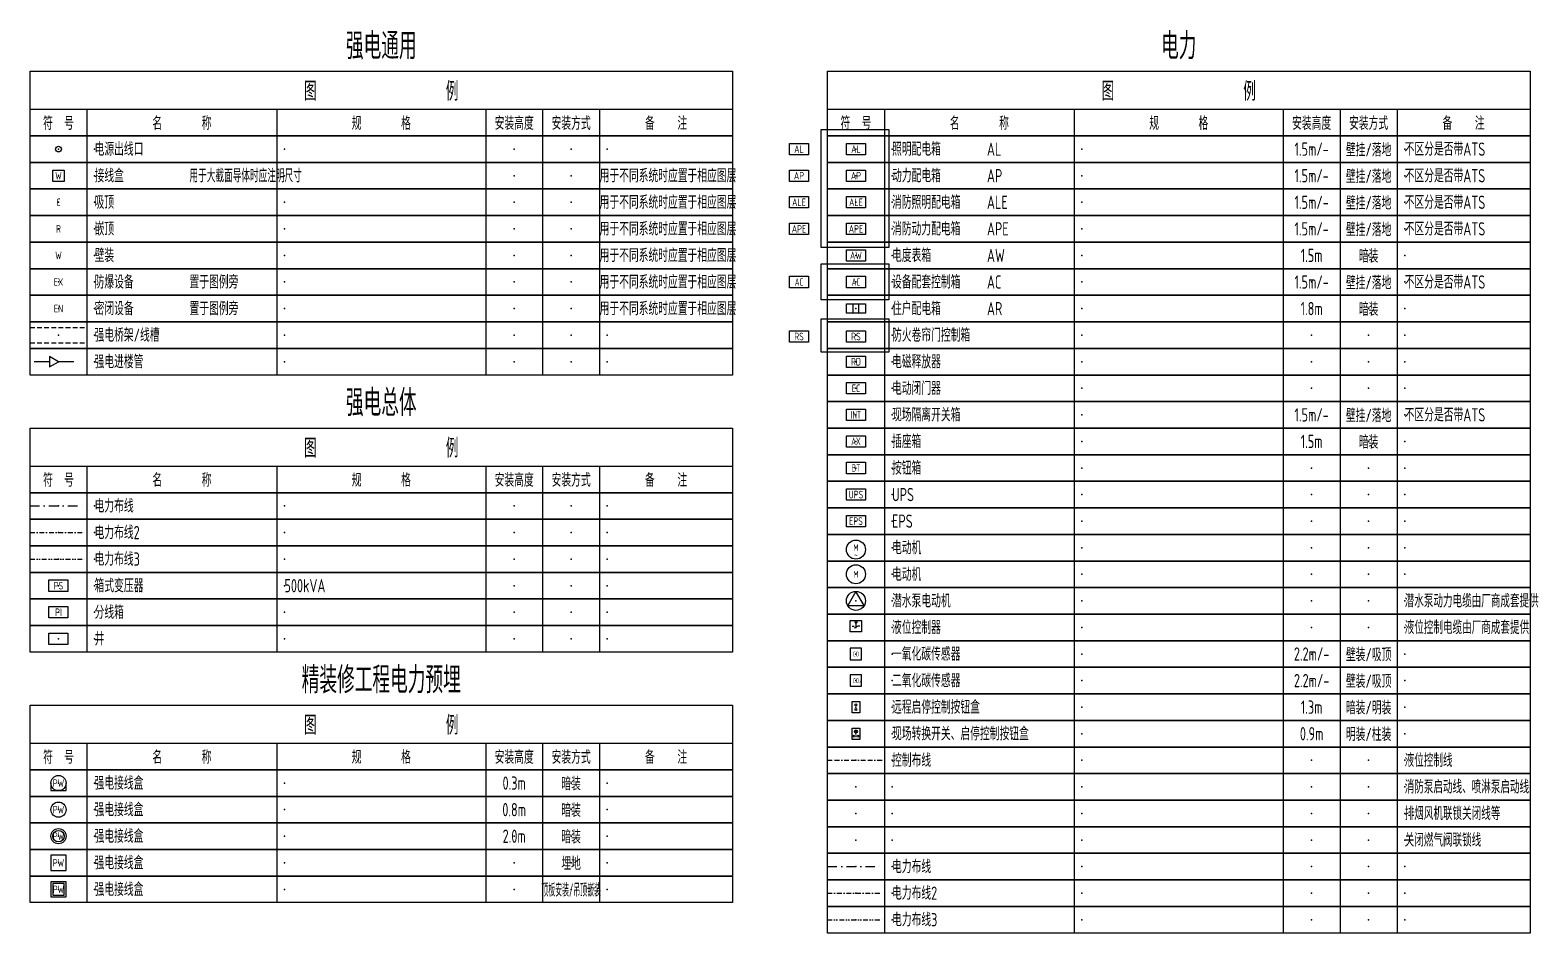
# Model space of a CAD drawing. Header units: millimetres. Extents: x -610917 to 349982, y -134386 to 210510.
# Drawn here: x -587118 to -547618, y -46310 to -22521 of the extents above; entities that cross this region are included whole.
import ezdxf
from ezdxf.enums import TextEntityAlignment as Align

# ---------------------------------------------------------------- set-up
doc = ezdxf.new("R2010")
doc.units = ezdxf.units.MM
doc.header["$LTSCALE"] = 500
doc.header["$MEASUREMENT"] = 0
for name, pattern in [('BORDER2', [0.875, 0.25, -0.125, 0.25, -0.125, 0, -0.125]), ('DASHDOT', [1, 0.5, -0.25, 0, -0.25]), ('DASHDOT2', [0.5, 0.25, -0.125, 0, -0.125]), ('DIVIDE2', [0.625, 0.25, -0.125, 0, -0.125, 0, -0.125]), ('HIDDEN', [0.375, 0.25, -0.125])]:
    doc.linetypes.add(name, pattern=pattern)
doc.layers.get('0').update_dxf_attribs({"linetype": 'CONTINUOUS'})
for name, color, linetype in [('E-BAS-DEVC', 3, 'CONTINUOUS'), ('E-CTRL-WIRE', 3, 'BORDER2'), ('E-FAS-DEVC', 3, 'CONTINUOUS'), ('E-LITE-LITE', 3, 'CONTINUOUS'), ('E-POWE-CMTB', 3, 'HIDDEN'), ('E-POWR-BUSH', 111, 'CONTINUOUS'), ('E-POWR-DEVC', 3, 'CONTINUOUS'), ('E-POWR-EQPM', 3, 'CONTINUOUS'), ('E-POWR-WELL', 41, 'CONTINUOUS'), ('E-POWR-WIRE', 4, 'DASHDOT'), ('E-POWR-WIRE2', 4, 'DASHDOT2'), ('E-POWR-WIRE3', 4, 'DIVIDE2'), ('E-UNIV-DIAG', 2, 'CONTINUOUS'), ('E-UNIV-EL', 140, 'CONTINUOUS'), ('E-UNIV-NOTE', 6, 'CONTINUOUS')]:
    doc.layers.add(name, color=color, linetype=linetype)
doc.layers.add('E-FAS-NUMB', color=6, linetype='CONTINUOUS', plot=False)
doc.styles.add('TH-STYLE3', font='tssdeng.shx', dxfattribs={"width": 0.7, "bigfont": 'tssdchn.shx'})

# ---------------------------------------------------------------- blocks, each defined once
blk = doc.blocks.new('E-BKTS2')
for p, q in [((0, 0), (185, 0)), ((0, -7), (0, 0)), ((185, 0), (185, -7)), ((185, -7), (0, -7))]:
    blk.add_line(p, q)
at = {"linetype": 'Continuous'}
for p, q in [((15, 0), (15, -7)), ((65, 0), (65, -7)), ((120, 0), (120, -7)), ((135, 0), (135, -7)), ((150, 0), (150, -7))]:
    blk.add_line(p, q, dxfattribs=at)
for p in [(7.5, -3.5), (17, -3.5), (67, -3.5), (127.5, -3.5), (142.5, -3.5), (152, -3.5)]:
    blk.add_point(p, dxfattribs=at)
blk = doc.blocks.new('E-BDB006-1')
for p, q in [((-0.75, -1.25), (-0.75, 1.25)), ((0.75, -1.25), (0.75, 1.25))]:
    blk.add_line(p, q)
blk.add_lwpolyline([(-2.5, -1.25), (-2.5, 1.25), (2.5, 1.25), (2.5, -1.25)], close=True)
blk = doc.blocks.new('E-BDB011')
blk.add_lwpolyline([(-2.5, -1.5), (-2.5, 1.5), (2.5, 1.5), (2.5, -1.5)], close=True)
at = {"layer": 'E-UNIV-EL', "style": 'TH-STYLE3', "width": 0.7}
blk.add_attdef('BOX', text='', height=2, dxfattribs=at).set_placement((0, 0), align=Align.MIDDLE)
blk = doc.blocks.new('E-BDB013')
blk.add_lwpolyline([(-2.5, -1.5), (-2.5, 1.5), (2.5, 1.5), (2.5, -1.5)], close=True)
at = {"layer": 'E-UNIV-EL', "style": 'TH-STYLE3', "width": 0.6}
blk.add_attdef('BOX', text='', height=2, rotation=360, dxfattribs=at).set_placement((0, 0), align=Align.MIDDLE)
blk = doc.blocks.new('E-BKTS1')
blk.add_line((0, -10), (185, -10))
at = {"linetype": 'Continuous'}
for p, q in [((15, -10), (15, -17)), ((65, -10), (65, -17)), ((120, -10), (120, -17)), ((135, -10), (135, -17)), ((150, -10), (150, -17))]:
    blk.add_line(p, q, dxfattribs=at)
blk.add_lwpolyline([(0, 0), (185, 0), (185, -17), (0, -17)], close=True)
at = {"layer": 'E-UNIV-NOTE', "style": 'TH-STYLE3', "width": 0.7}
for s, height, p in [('图                例', 5, (92.5, -5)), ('安装高度', 3.5, (127.5, -13.5)), ('安装方式', 3.5, (142.5, -13.5))]:
    blk.add_text(s, height=height, dxfattribs=at).set_placement(p, align=Align.MIDDLE)
at = {"layer": 'E-UNIV-NOTE', "linetype": 'Continuous', "style": 'TH-STYLE3', "width": 0.7}
for s, p in [('符  号', (7.5, -13.5)), ('名       称', (40, -13.5)), ('规       格', (92.5, -13.5)), ('备    注', (167.5, -13.5))]:
    blk.add_text(s, height=3.5, dxfattribs=at).set_placement(p, align=Align.MIDDLE)
blk = doc.blocks.new('E-BDB051')
blk.add_circle((0, 0), 2.5)
at = {"layer": 'E-UNIV-EL', "style": 'TH-STYLE3', "width": 0.7}
blk.add_text('M', height=1.8, dxfattribs=at).set_placement((0, 0), align=Align.MIDDLE)
blk = doc.blocks.new('E-BDB054')
blk.add_circle((0, 0), 2.5)
at = {"layer": 'E-UNIV-EL'}
blk.add_lwpolyline([(0, 2.5), (-2.17, -1.25), (2.17, -1.25)], close=True, dxfattribs=at)
blk = doc.blocks.new('E-BDB052')
blk.add_circle((0, 0), 2.5)
at = {"layer": 'E-UNIV-EL', "style": 'TH-STYLE3', "width": 0.7}
for s, p in [('M', (0, 0.5)), ('~', (0, -1.5))]:
    blk.add_text(s, height=1.8, dxfattribs=at).set_placement(p, align=Align.MIDDLE)
blk = doc.blocks.new('E-BCABLE01')
for p, q in [((0, 0), (2, 0)), ((3.2, 0), (5.2, 0))]:
    blk.add_line(p, q)
blk.add_lwpolyline([(3.2, -0.69), (3.2, 0.69), (2, 0)], close=True)
blk = doc.blocks.new('E-BT04')
blk.add_lwpolyline([(-2.5, -1.5), (-2.5, 1.5), (2.5, 1.5), (2.5, -1.5)], close=True)
at = {"layer": 'E-UNIV-EL', "style": 'TH-STYLE3', "width": 0.7}
blk.add_attdef('BOX', text='', height=2, dxfattribs=at).set_placement((0, 0), align=Align.MIDDLE)
blk = doc.blocks.new('E-BT03')
blk.add_lwpolyline([(-2.5, -1.5), (-2.5, 1.5), (2.5, 1.5), (2.5, -1.5)], close=True)
at = {"layer": 'E-UNIV-EL', "style": 'TH-STYLE3', "width": 0.7}
blk.add_attdef('BOX', text='', height=2, dxfattribs=at).set_placement((0, 0), align=Align.MIDDLE)
blk = doc.blocks.new('E-BPOWR90')
blk.add_lwpolyline([(-2, 0), (-2, -2), (2, -2), (2, 0)])
blk.add_circle((0, 0), 2)
at = {"layer": 'E-UNIV-EL', "style": 'TH-STYLE3', "width": 0.7}
blk.add_attdef('SOCKET', text='', height=2, dxfattribs=at).set_placement((0, 0), align=Align.MIDDLE)
blk = doc.blocks.new('E-BPOWR91')
blk.add_circle((0, 0), 2)
at = {"layer": 'E-UNIV-EL', "style": 'TH-STYLE3', "width": 0.7}
blk.add_attdef('SOCKET', text='', height=2, dxfattribs=at).set_placement((0, 0), align=Align.MIDDLE)
blk = doc.blocks.new('E-BPOWR91-1')
blk.add_circle((0, 0), 2)
at = {"layer": 'E-UNIV-EL'}
blk.add_circle((0, 0), 1.5, dxfattribs=at)
at = {"layer": 'E-UNIV-EL', "style": 'TH-STYLE3', "width": 0.7}
blk.add_attdef('SOCKET', text='', height=2, dxfattribs=at).set_placement((0, 0), align=Align.MIDDLE)
blk = doc.blocks.new('E-BTELE91-2')
blk.add_lwpolyline([(-2, 2), (-2, -2), (2, -2), (2, 2)], close=True)
at = {"layer": 'E-UNIV-EL', "style": 'TH-STYLE3', "width": 0.6}
blk.add_attdef('SOCKET', text='', height=2, dxfattribs=at).set_placement((0, 0), align=Align.MIDDLE)
blk = doc.blocks.new('E-BPOWR91-3')
blk.add_lwpolyline([(-2, 2), (-2, -2), (2, -2), (2, 2)], close=True)
at = {"layer": 'E-UNIV-EL'}
blk.add_lwpolyline([(-1.5, 1.5), (-1.5, -1.5), (1.5, -1.5), (1.5, 1.5)], close=True, dxfattribs=at)
at = {"layer": 'E-UNIV-EL', "style": 'TH-STYLE3', "width": 0.7}
blk.add_attdef('SOCKET', text='', height=2, dxfattribs=at).set_placement((0, 0), align=Align.MIDDLE)
blk = doc.blocks.new('E-BDB001')
blk.add_lwpolyline([(-2.5, -1.5), (-2.5, 1.5), (2.5, 1.5), (2.5, -1.5)], close=True)
at = {"layer": 'E-UNIV-EL', "style": 'TH-STYLE3', "width": 0.7}
blk.add_attdef('BOX', text='', height=2, dxfattribs=at).set_placement((0, 0), align=Align.MIDDLE)
blk = doc.blocks.new('E-BDB003')
blk.add_lwpolyline([(-2.5, -1.5), (-2.5, 1.5), (2.5, 1.5), (2.5, -1.5)], close=True)
at = {"layer": 'E-UNIV-EL', "style": 'TH-STYLE3', "width": 0.7}
blk.add_attdef('BOX', text='', height=2, dxfattribs=at).set_placement((0, 0), align=Align.MIDDLE)
blk = doc.blocks.new('E-BDB004')
blk.add_lwpolyline([(-2.5, -1.5), (-2.5, 1.5), (2.5, 1.5), (2.5, -1.5)], close=True)
at = {"layer": 'E-UNIV-EL', "style": 'TH-STYLE3', "width": 0.7}
blk.add_attdef('BOX', text='', height=2, dxfattribs=at).set_placement((0, 0), align=Align.MIDDLE)
blk = doc.blocks.new('E-BDB012')
blk.add_lwpolyline([(-2.5, -1.5), (-2.5, 1.5), (2.5, 1.5), (2.5, -1.5)], close=True)
at = {"layer": 'E-UNIV-EL', "style": 'TH-STYLE3', "width": 0.6}
blk.add_attdef('BOX', text='', height=2, dxfattribs=at).set_placement((0, 0), align=Align.MIDDLE)
blk = doc.blocks.new('E-BDB015')
blk.add_lwpolyline([(-2.5, -1.5), (-2.5, 1.5), (2.5, 1.5), (2.5, -1.5)], close=True)
at = {"layer": 'E-UNIV-EL', "style": 'TH-STYLE3', "width": 0.6}
blk.add_attdef('BOX', text='', height=2, rotation=360, dxfattribs=at).set_placement((0, 0), align=Align.MIDDLE)
blk = doc.blocks.new('E-BFAS810')
blk.add_lwpolyline([(-2.5, -1.5), (-2.5, 1.5), (2.5, 1.5), (2.5, -1.5)], close=True)
at = {"layer": 'E-UNIV-EL', "style": 'TH-STYLE3', "width": 0.7}
blk.add_attdef('BOX', text='', height=2, dxfattribs=at).set_placement((0, 0), align=Align.MIDDLE)
blk = doc.blocks.new('E-BDB016')
blk.add_lwpolyline([(-2.5, -1.5), (-2.5, 1.5), (2.5, 1.5), (2.5, -1.5)], close=True)
at = {"layer": 'E-UNIV-EL', "style": 'TH-STYLE3', "width": 0.6}
blk.add_attdef('BOX', text='', height=2, rotation=360, dxfattribs=at).set_placement((0, 0), align=Align.MIDDLE)
blk = doc.blocks.new('E-BDB041')
blk.add_lwpolyline([(-2.5, -1.5), (-2.5, 1.5), (2.5, 1.5), (2.5, -1.5)], close=True)
at = {"layer": 'E-UNIV-EL', "style": 'TH-STYLE3', "width": 0.7}
blk.add_attdef('BOX', text='', height=2, dxfattribs=at).set_placement((0, 0), align=Align.MIDDLE)
blk = doc.blocks.new('E-BDB042')
blk.add_lwpolyline([(-2.5, -1.5), (-2.5, 1.5), (2.5, 1.5), (2.5, -1.5)], close=True)
at = {"layer": 'E-UNIV-EL', "style": 'TH-STYLE3', "width": 0.7}
blk.add_attdef('BOX', text='', height=2, dxfattribs=at).set_placement((0, 0), align=Align.MIDDLE)
blk = doc.blocks.new('E-BS001')
blk.add_lwpolyline([(-1.5, -1.5), (-1.5, 1.5), (1.5, 1.5), (1.5, -1.5)], close=True)
at = {"layer": 'E-UNIV-EL', "style": 'TH-STYLE3', "width": 0.7}
blk.add_attdef('SOCKET', text='', height=2, dxfattribs=at).set_placement((0, 0), align=Align.MIDDLE)
blk = doc.blocks.new('E-BFAS820')
blk.add_lwpolyline([(-2.5, -1.5), (-2.5, 1.5), (2.5, 1.5), (2.5, -1.5)], close=True)
at = {"layer": 'E-UNIV-EL', "style": 'TH-STYLE3', "width": 0.6}
blk.add_attdef('BOX', text='', height=2, dxfattribs=at).set_placement((0, 0), align=Align.MIDDLE)
blk = doc.blocks.new('E-BFAS821')
blk.add_lwpolyline([(-2.5, -1.5), (-2.5, 1.5), (2.5, 1.5), (2.5, -1.5)], close=True)
at = {"layer": 'E-UNIV-EL', "style": 'TH-STYLE3', "width": 0.7}
blk.add_attdef('BOX', text='', height=2, dxfattribs=at).set_placement((0, 0), align=Align.MIDDLE)
blk = doc.blocks.new('E-BFAS630')
blk.add_lwpolyline([(-1.5, -1.5), (-1.5, 1.5), (1.5, 1.5), (1.5, -1.5)], close=True)
at = {"layer": 'E-UNIV-EL'}
for p, q in [((-1, 0), (-0.5, 0)), ((0, 0.71), (0, 0.51)), ((0, 0.41), (0, 0.26)), ((0, 0.16), (0, 0.01)), ((0.2, 1.08), (0.45, 1.08)), ((0, -0.09), (0, -0.29))]:
    blk.add_line(p, q, dxfattribs=at)
blk.add_lwpolyline([(1, 0), (0.5, 0), (-0.5, -0.58)], dxfattribs=at)
blk.add_lwpolyline([(0, 1.46, -0.533333), (0, 0.71, -0.533333)], format="xyb", close=True, dxfattribs=at)
blk = doc.blocks.new('E-BEMS030')
blk.add_lwpolyline([(-1.5, -1.5), (1.5, -1.5), (1.5, 1.5), (-1.5, 1.5)], close=True)
at = {"layer": 'E-UNIV-EL', "style": 'TH-STYLE3', "width": 0.7}
blk.add_attdef('F', text='', height=1.3, dxfattribs=at).set_placement((0, 0), align=Align.MIDDLE)
blk = doc.blocks.new('E-BEMS031')
blk.add_lwpolyline([(-1.5, -1.5), (1.5, -1.5), (1.5, 1.5), (-1.5, 1.5)], close=True)
at = {"layer": 'E-UNIV-EL', "style": 'TH-STYLE3', "width": 0.7}
for tag, height, p in [('F', 1.3, (0, 0)), ('F2', 0.65, (1.08625, -0.3125))]:
    blk.add_attdef(tag, text='', height=height, dxfattribs=at).set_placement(p, align=Align.MIDDLE)
blk = doc.blocks.new('E-BSW121')
blk.add_lwpolyline([(-1, -1.5), (-1, 1.5), (1, 1.5), (1, -1.5)], close=True)
at = {"layer": 'E-UNIV-EL'}
for centre in [(0, 0.625), (0, -0.625)]:
    blk.add_circle(centre, 0.25, dxfattribs=at)
blk = doc.blocks.new('E-BSW122')
blk.add_lwpolyline([(-1, -1.5), (-1, 1.5), (1, 1.5), (1, -1.5)], close=True)
at = {"layer": 'E-UNIV-EL'}
blk.add_line((0, 1), (0, 0.25), dxfattribs=at)
for centre, radius in [((0, 0.625), 0.375), ((-0.5, -0.625), 0.25), ((0.5, -0.625), 0.25)]:
    blk.add_circle(centre, radius, dxfattribs=at)

msp = doc.modelspace()

# ---------------------------------------------------------------- linework, layer by layer
at = {"layer": 'E-CTRL-WIRE'}
msp.add_line((-566118, -41760), (-564618, -41760), dxfattribs=at)
at = {"layer": 'E-FAS-NUMB', "color": 1}
for points in [[(-566284, -25143), (-564506, -25143), (-564506, -28253), (-566284, -28253)], [(-566284, -28681), (-564506, -28681), (-564506, -29629), (-566284, -29629)], [(-566284, -30134), (-564506, -30134), (-564506, -31009), (-566284, -31009)]]:
    msp.add_lwpolyline(points, close=True, dxfattribs=at)
at = {"layer": 'E-POWE-CMTB'}
for p, q in [((-587118, -30360), (-585618, -30360)), ((-587118, -30760), (-585618, -30760))]:
    msp.add_line(p, q, dxfattribs=at)
at = {"layer": 'E-POWR-DEVC'}
msp.add_circle((-586368, -25660), 75, dxfattribs=at)
at = {"layer": 'E-POWR-WELL'}
msp.add_lwpolyline([(-586618, -38710), (-586618, -38410), (-586118, -38410), (-586118, -38710)], close=True, dxfattribs=at)
at = {"layer": 'E-POWR-WIRE'}
for p, q in [((-587118, -35060), (-585618, -35060)), ((-566118, -44560), (-564618, -44560))]:
    msp.add_line(p, q, dxfattribs=at)
at = {"layer": 'E-POWR-WIRE2'}
for p, q in [((-587118, -35760), (-585618, -35760)), ((-566118, -45260), (-564618, -45260))]:
    msp.add_line(p, q, dxfattribs=at)
at = {"layer": 'E-POWR-WIRE3'}
for p, q in [((-587118, -36460), (-585618, -36460)), ((-566118, -45960), (-564618, -45960))]:
    msp.add_line(p, q, dxfattribs=at)

# ---------------------------------------------------------------- block references
at = {"layer": 'E-BAS-DEVC', "xscale": 100, "yscale": 100, "zscale": 100}
for name, p, values in [('E-BEMS030', (-565368, -38960), {'F': 'CO'}), ('E-BEMS031', (-565368, -39660), {'F': 'CO', 'F2': '2'})]:
    msp.add_blockref(name, p, dxfattribs=at).add_auto_attribs(values)
for name, p in [('E-BSW121', (-565368, -40360)), ('E-BSW122', (-565368, -41060))]:
    msp.add_blockref(name, p, dxfattribs=at)
at = {"layer": 'E-FAS-DEVC', "xscale": 100, "yscale": 100, "zscale": 100}
msp.add_blockref('E-BFAS630', (-565368, -38225), dxfattribs=at)
at = {"layer": 'E-POWR-BUSH', "xscale": 200, "yscale": 200, "zscale": 200, "rotation": 180}
msp.add_blockref('E-BCABLE01', (-585968, -31260), dxfattribs=at)
at = {"layer": 'E-POWR-DEVC', "xscale": 100, "yscale": 100, "zscale": 100}
for name, p, values in [('E-BS001', (-586368, -26360), {'SOCKET': 'W'}), ('E-BPOWR90', (-586368, -42360), {'SOCKET': 'PW'}), ('E-BPOWR91', (-586368, -43060), {'SOCKET': 'PW'}), ('E-BPOWR91-1', (-586368, -43760), {'SOCKET': 'PW'}), ('E-BPOWR91-3', (-586368, -45160), {'SOCKET': 'PW'})]:
    msp.add_blockref(name, p, dxfattribs=at).add_auto_attribs(values)
at = {"layer": 'E-POWR-DEVC'}
ref = msp.add_blockref('E-BTELE91-2', (-586368, -44460), dxfattribs=dict(at, xscale=100, yscale=100, zscale=100))
ref.add_attrib('SOCKET', 'PW', dxfattribs={"layer": 'E-UNIV-EL', "height": 200, "style": 'TH-STYLE3', "width": 0.7}).set_placement((-586368, -44460), align=Align.MIDDLE)
at = {"layer": 'E-POWR-EQPM', "xscale": 100, "yscale": 100, "zscale": 100}
for name, p, values in [('E-BDB001', (-566868, -25660), {'BOX': 'AL'}), ('E-BDB001', (-565368, -25660), {'BOX': 'AL'}), ('E-BDB001', (-566868, -26360), {'BOX': 'AP'}), ('E-BDB001', (-565368, -26360), {'BOX': 'AP'}), ('E-BDB003', (-566868, -27060), {'BOX': 'ALE'}), ('E-BDB003', (-565368, -27060), {'BOX': 'ALE'}), ('E-BDB004', (-566868, -27760), {'BOX': 'APE'}), ('E-BDB004', (-565368, -27760), {'BOX': 'APE'}), ('E-BDB011', (-565368, -28460), {'BOX': 'AW'}), ('E-BDB012', (-566868, -29160), {'BOX': 'AC'}), ('E-BDB012', (-565368, -29160), {'BOX': 'AC'}), ('E-BFAS810', (-566868, -30596), {'BOX': 'RS'}), ('E-BFAS810', (-565368, -30596), {'BOX': 'RS'}), ('E-BFAS821', (-565368, -31960), {'BOX': 'EC'}), ('E-BDB015', (-565368, -32660), {'BOX': 'INT'}), ('E-BDB013', (-565368, -33360), {'BOX': 'AX'}), ('E-BDB016', (-565368, -34060), {'BOX': 'BT'}), ('E-BDB041', (-565368, -34760), {'BOX': 'UPS'}), ('E-BDB042', (-565368, -35460), {'BOX': 'EPS'}), ('E-BT03', (-586368, -37160), {'BOX': 'PS'}), ('E-BT04', (-586368, -37860), {'BOX': 'PI'})]:
    msp.add_blockref(name, p, dxfattribs=at).add_auto_attribs(values)
for name, p in [('E-BDB006-1', (-565368, -29860)), ('E-BDB052', (-565368, -36210)), ('E-BDB051', (-565368, -36860)), ('E-BDB054', (-565368, -37560))]:
    msp.add_blockref(name, p, dxfattribs=at)
at = {"layer": 'E-POWR-EQPM'}
ref = msp.add_blockref('E-BFAS820', (-565368, -31260), dxfattribs=dict(at, xscale=100, yscale=100, zscale=100))
ref.add_attrib('BOX', 'RD', dxfattribs={"layer": 'E-UNIV-EL', "height": 200, "style": 'TH-STYLE3', "width": 0.7}).set_placement((-565368, -31260), align=Align.MIDDLE)
at = {"layer": 'E-UNIV-DIAG', "xscale": 100, "yscale": 100, "zscale": 100}
for name, p in [('E-BKTS1', (-587118, -23610)), ('E-BKTS1', (-566118, -23610)), ('E-BKTS2', (-587118, -25310)), ('E-BKTS2', (-566118, -25310)), ('E-BKTS2', (-587118, -26010)), ('E-BKTS2', (-566118, -26010)), ('E-BKTS2', (-587118, -26710)), ('E-BKTS2', (-566118, -26710)), ('E-BKTS2', (-587118, -27410)), ('E-BKTS2', (-566118, -27410)), ('E-BKTS2', (-587118, -28110)), ('E-BKTS2', (-566118, -28110)), ('E-BKTS2', (-587118, -28810)), ('E-BKTS2', (-566118, -28810)), ('E-BKTS2', (-587118, -29510)), ('E-BKTS2', (-566118, -29510)), ('E-BKTS2', (-587118, -30210)), ('E-BKTS2', (-566118, -30210)), ('E-BKTS2', (-587118, -30910)), ('E-BKTS2', (-566118, -30910)), ('E-BKTS2', (-566118, -31610)), ('E-BKTS2', (-566118, -32310)), ('E-BKTS1', (-587118, -33010)), ('E-BKTS2', (-566118, -33010)), ('E-BKTS2', (-566118, -33710)), ('E-BKTS2', (-587118, -34710)), ('E-BKTS2', (-566118, -34410)), ('E-BKTS2', (-566118, -35110)), ('E-BKTS2', (-587118, -35410)), ('E-BKTS2', (-566118, -35810)), ('E-BKTS2', (-587118, -36110)), ('E-BKTS2', (-566118, -36510)), ('E-BKTS2', (-587118, -36810)), ('E-BKTS2', (-587118, -37510)), ('E-BKTS2', (-566118, -37210)), ('E-BKTS2', (-566118, -37910)), ('E-BKTS2', (-587118, -38210)), ('E-BKTS2', (-566118, -38610)), ('E-BKTS2', (-566118, -39310)), ('E-BKTS2', (-566118, -40010)), ('E-BKTS1', (-587118, -40310)), ('E-BKTS2', (-566118, -40710)), ('E-BKTS2', (-566118, -41410)), ('E-BKTS2', (-587118, -42010)), ('E-BKTS2', (-566118, -42110)), ('E-BKTS2', (-587118, -42710)), ('E-BKTS2', (-566118, -42810)), ('E-BKTS2', (-587118, -43410)), ('E-BKTS2', (-566118, -43510)), ('E-BKTS2', (-587118, -44110)), ('E-BKTS2', (-566118, -44210)), ('E-BKTS2', (-587118, -44810)), ('E-BKTS2', (-566118, -44910)), ('E-BKTS2', (-566118, -45610))]:
    msp.add_blockref(name, p, dxfattribs=at)

# ---------------------------------------------------------------- texts
at = {"layer": 'E-LITE-LITE', "style": 'TH-STYLE3', "width": 0.7}
for s, p in [('C', (-586368, -27060)), ('R', (-586368, -27760)), ('W', (-586368, -28460))]:
    msp.add_text(s, height=200, dxfattribs=at).set_placement(p, align=Align.MIDDLE)
at = {"layer": 'E-POWR-DEVC', "style": 'TH-STYLE3', "width": 0.7}
for s, p in [('EX', (-586368, -29160)), ('EN', (-586368, -29860))]:
    msp.add_text(s, height=200, dxfattribs=at).set_placement(p, align=Align.MIDDLE)
at = {"layer": 'E-UNIV-NOTE', "style": 'TH-STYLE3'}
for s, height, width, p in [('强电通用', 700, 0.7, (-577868, -22910)), ('电力', 700, 0.7, (-556868, -22910)), ('1.5m/-', 350, 0.7, (-553368, -25660)), ('壁挂/落地', 350, 0.7, (-551868, -25660)), ('1.5m/-', 350, 0.7, (-553368, -26360)), ('壁挂/落地', 350, 0.7, (-551868, -26360)), ('1.5m/-', 350, 0.7, (-553368, -27060)), ('壁挂/落地', 350, 0.7, (-551868, -27060)), ('1.5m/-', 350, 0.7, (-553368, -27760)), ('壁挂/落地', 350, 0.7, (-551868, -27760)), ('1.5m', 350, 0.7, (-553368, -28460)), ('暗装', 350, 0.7, (-551868, -28460)), ('1.5m/-', 350, 0.7, (-553368, -29160)), ('壁挂/落地', 350, 0.7, (-551868, -29160)), ('1.8m', 350, 0.7, (-553368, -29860)), ('暗装', 350, 0.7, (-551868, -29860)), ('强电总体', 700, 0.7, (-577868, -32310)), ('1.5m/-', 350, 0.7, (-553368, -32660)), ('壁挂/落地', 350, 0.7, (-551868, -32660)), ('暗装', 350, 0.7, (-551868, -33360)), ('1.5m', 350, 0.7, (-553368, -33360)), ('2.2m/-', 350, 0.7, (-553368, -38960)), ('壁装/吸顶', 350, 0.7, (-551868, -38960)), ('精装修工程电力预埋', 700, 0.7, (-577868, -39610)), ('2.2m/-', 350, 0.7, (-553368, -39660)), ('壁装/吸顶', 350, 0.7, (-551868, -39660)), ('1.3m', 350, 0.7, (-553368, -40360)), ('暗装/明装', 350, 0.7, (-551868, -40360)), ('0.9m', 350, 0.7, (-553368, -41060)), ('明装/柱装', 350, 0.7, (-551868, -41060)), ('0.3m', 350, 0.7, (-574368, -42360)), ('暗装', 350, 0.7, (-572868, -42360)), ('0.8m', 350, 0.7, (-574368, -43060)), ('暗装', 350, 0.7, (-572868, -43060)), ('2.0m', 350, 0.7, (-574368, -43760)), ('暗装', 350, 0.7, (-572868, -43760)), ('埋地', 350, 0.7, (-572868, -44460)), ('顶板安装/吊顶嵌装', 350, 0.4, (-572868, -45160))]:
    msp.add_text(s, height=height, dxfattribs=dict(at, width=width)).set_placement(p, align=Align.MIDDLE)
at = {"layer": 'E-UNIV-NOTE', "style": 'TH-STYLE3', "width": 0.7}
for s, p in [('电源出线口', (-585418, -25660)), ('照明配电箱', (-564418, -25660)), ('AL', (-561918, -25660)), ('接线盒', (-585418, -26360)), ('动力配电箱', (-564418, -26360)), ('AP', (-561918, -26360)), ('消防照明配电箱', (-564418, -27060)), ('吸顶', (-585418, -27060)), ('ALE', (-561918, -27060)), ('嵌顶', (-585418, -27760)), ('消防动力配电箱', (-564418, -27760)), ('APE', (-561918, -27760)), ('壁装', (-585418, -28460)), ('电度表箱', (-564418, -28460)), ('AW', (-561918, -28460)), ('防爆设备', (-585418, -29160)), ('设备配套控制箱', (-564418, -29160)), ('AC', (-561918, -29160)), ('密闭设备', (-585418, -29860)), ('住户配电箱', (-564418, -29860)), ('AR', (-561918, -29860)), ('强电桥架/线槽', (-585418, -30560)), ('强电进楼管', (-585418, -31260)), ('电磁释放器', (-564418, -31260)), ('电动闭门器', (-564418, -31960)), ('现场隔离开关箱', (-564418, -32660)), ('插座箱', (-564418, -33360)), ('按钮箱', (-564418, -34060)), ('UPS', (-564418, -34760)), ('电力布线', (-585418, -35060)), ('电力布线2', (-585418, -35760)), ('EPS', (-564418, -35460)), ('电力布线3', (-585418, -36460)), ('电动机', (-564418, -36160)), ('电动机', (-564418, -36860)), ('箱式变压器', (-585418, -37160)), ('500kVA', (-580418, -37160)), ('潜水泵电动机', (-564418, -37560)), ('分线箱', (-585418, -37860)), ('液位控制器', (-564418, -38260)), ('井', (-585418, -38560)), ('一氧化碳传感器', (-564418, -38960)), ('二氧化碳传感器', (-564418, -39660)), ('远程启停控制按钮盒', (-564418, -40360)), ('现场转换开关、启停控制按钮盒', (-564418, -41060)), ('控制布线', (-564418, -41760)), ('电力布线', (-564418, -44560)), ('电力布线2', (-564418, -45260)), ('电力布线3', (-564418, -45960))]:
    msp.add_text(s, height=350, dxfattribs=at).set_placement(p, align=Align.MIDDLE_LEFT)
at = {"layer": 'E-UNIV-NOTE', "color": 1, "style": 'TH-STYLE3'}
for s, width, p in [('不区分是否带ATS', 0.7, (-550918, -25660)), ('用于大截面导体时应注明尺寸', 0.5, (-582918, -26360)), ('用于不同系统时应置于相应图层', 0.7, (-572118, -26360)), ('不区分是否带ATS', 0.7, (-550918, -26360)), ('用于不同系统时应置于相应图层', 0.7, (-572118, -27060)), ('不区分是否带ATS', 0.7, (-550918, -27060)), ('用于不同系统时应置于相应图层', 0.7, (-572118, -27760)), ('不区分是否带ATS', 0.7, (-550918, -27760)), ('用于不同系统时应置于相应图层', 0.7, (-572118, -28460)), ('置于图例旁', 0.7, (-582918, -29160)), ('用于不同系统时应置于相应图层', 0.7, (-572118, -29160)), ('不区分是否带ATS', 0.7, (-550918, -29160)), ('置于图例旁', 0.7, (-582918, -29860)), ('用于不同系统时应置于相应图层', 0.7, (-572118, -29860)), ('不区分是否带ATS', 0.7, (-550918, -32660)), ('潜水泵动力电缆由厂商成套提供', 0.6, (-550918, -37560)), ('液位控制电缆由厂商成套提供', 0.6, (-550918, -38260)), ('液位控制线', 0.6, (-550918, -41760)), ('消防泵启动线、喷淋泵启动线', 0.6, (-550918, -42460)), ('排烟风机联锁关闭线等', 0.6, (-550918, -43160)), ('关闭燃气阀联锁线', 0.6, (-550918, -43860))]:
    msp.add_text(s, height=350, dxfattribs=dict(at, width=width)).set_placement(p, align=Align.MIDDLE_LEFT)
at = {"layer": 'E-UNIV-NOTE', "linetype": 'Continuous', "style": 'TH-STYLE3', "width": 0.7}
for s, p in [('防火卷帘门控制箱', (-564418, -30560)), ('强电接线盒', (-585418, -42360)), ('强电接线盒', (-585418, -43060)), ('强电接线盒', (-585418, -43760)), ('强电接线盒', (-585418, -44460)), ('强电接线盒', (-585418, -45160))]:
    msp.add_text(s, height=350, dxfattribs=at).set_placement(p, align=Align.MIDDLE_LEFT)

doc.saveas('drawing.dxf')
